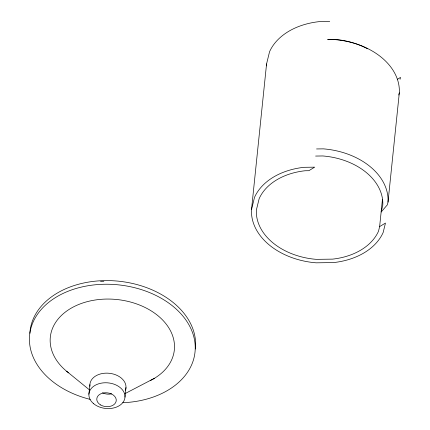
<?xml version="1.0" encoding="UTF-8"?>
<svg xmlns="http://www.w3.org/2000/svg" width="430" height="430" viewBox="0 0 430 430"><rect width="100%" height="100%" fill="white"/><g stroke="black" fill="none" stroke-linecap="round" stroke-linejoin="round"><path stroke-width="0.64" d="M88.897 394.229L89.892 384.619M124.985 397.105L125.979 387.489M251.518 209.582L254.506 197.375A67.542 47.923 5.9 0 1 304.01 167.313L314.679 167.162L308.848 170.705L305.08 170.753A62.656 44.462 5.9 0 0 259.161 198.644L256.382 209.974A62.656 44.462 5.9 0 0 316.324 259.354L332.573 259.129A62.656 44.462 5.9 0 0 378.497 231.238L379.631 226.599L385.463 223.062L383.146 232.512A67.542 47.923 5.9 0 1 333.642 262.574L316.131 262.821A67.542 47.923 5.9 0 1 251.518 209.582L266.568 63.919L269.562 51.713A67.542 47.923 5.9 0 1 319.065 21.651L329.729 21.5M379.631 226.599L382.447 199.38M315.609 156.063L322.833 155.961A62.656 44.462 5.9 0 1 382.775 205.346L381.136 212.033L387.344 204.852L388.021 202.095L399.309 92.848A67.542 47.923 5.9 0 0 334.696 39.614L327.848 39.705M400.05 79.287L400.513 77.4L397.336 79.33M398.766 95.052L399.309 92.848M124.915 393.676L154.504 378.266M327.649 39.533L334.873 39.431A62.656 44.462 5.9 0 1 367.532 48.789M316.561 148.952L323.403 148.861A67.542 47.923 5.9 0 1 388.021 202.095M100.534 281.344L103.861 281.295M66.634 371.273L89.472 389.881M266.514 65.892A67.542 47.923 5.9 0 1 266.568 63.919M90.187 399.384A83.13 58.985 5.9 0 1 46.913 303.849A83.13 58.985 5.9 0 1 184.362 317.915A83.13 58.985 5.9 0 1 122.808 402.722M29.863 333.282A83.13 58.985 5.9 0 1 117.82 281.113A83.13 58.985 5.9 0 1 195.327 349.02M68.59 372.815A62.345 44.242 5.9 0 1 70.042 308.842A62.345 44.242 5.9 0 1 159.686 317.19A62.345 44.242 5.9 0 1 150.57 380.448M89.951 386.301A18.103 12.846 5.9 0 1 109.446 373.294A18.103 12.846 5.9 0 1 125.393 390.236M111.649 393.799A9.766 6.928 5.9 0 1 102.496 392.767M100.684 404.985A9.766 6.928 5.9 0 0 116.197 401.034A9.766 6.928 5.9 0 0 102.684 393.133A9.766 6.928 5.9 0 0 100.684 404.985M93.67 403.727A18.103 12.846 5.9 0 0 124.184 400.373A18.103 12.846 5.9 0 0 102.969 382.899A18.103 12.846 5.9 0 0 93.67 403.727"/></g></svg>
